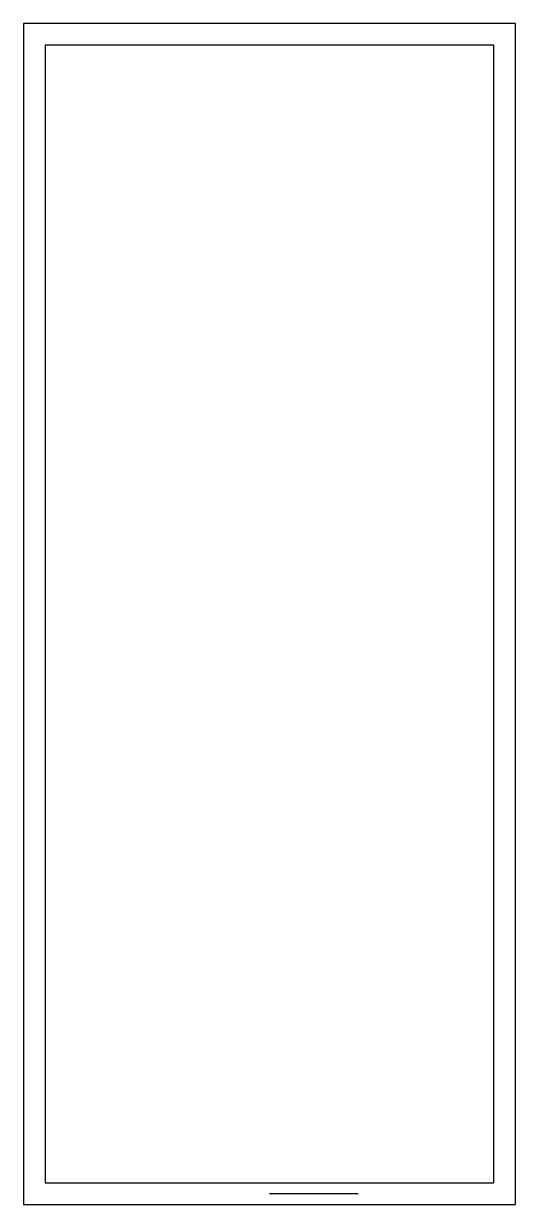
# Model space of a CAD drawing. Header units: millimetres. Extents: x 0 to 5000, y 0 to 12000.
import ezdxf

# ---------------------------------------------------------------- set-up
doc = ezdxf.new("R2010")
doc.units = ezdxf.units.MM
doc.layers.add('CUA', color=7, linetype='Continuous')
doc.layers.add('TUONG', color=7, linetype='Continuous')

# ---------------------------------------------------------------- blocks, each defined once
blk = doc.blocks.new('D1')
blk.add_line((0, 0), (900, 0))

msp = doc.modelspace()

# ---------------------------------------------------------------- linework, layer by layer
at = {"layer": 'TUONG'}
for points in [[(0, 0), (5000, 0), (5000, 12000), (0, 12000)], [(220, 220), (4780, 220), (4780, 11780), (220, 11780)]]:
    msp.add_lwpolyline(points, close=True, dxfattribs=at)

# ---------------------------------------------------------------- block references
at = {"layer": 'CUA'}
msp.add_blockref('D1', (2500, 110), dxfattribs=at)
msp.add_blockref('D1', (2500, 110), dxfattribs=at)

doc.saveas('drawing.dxf')
